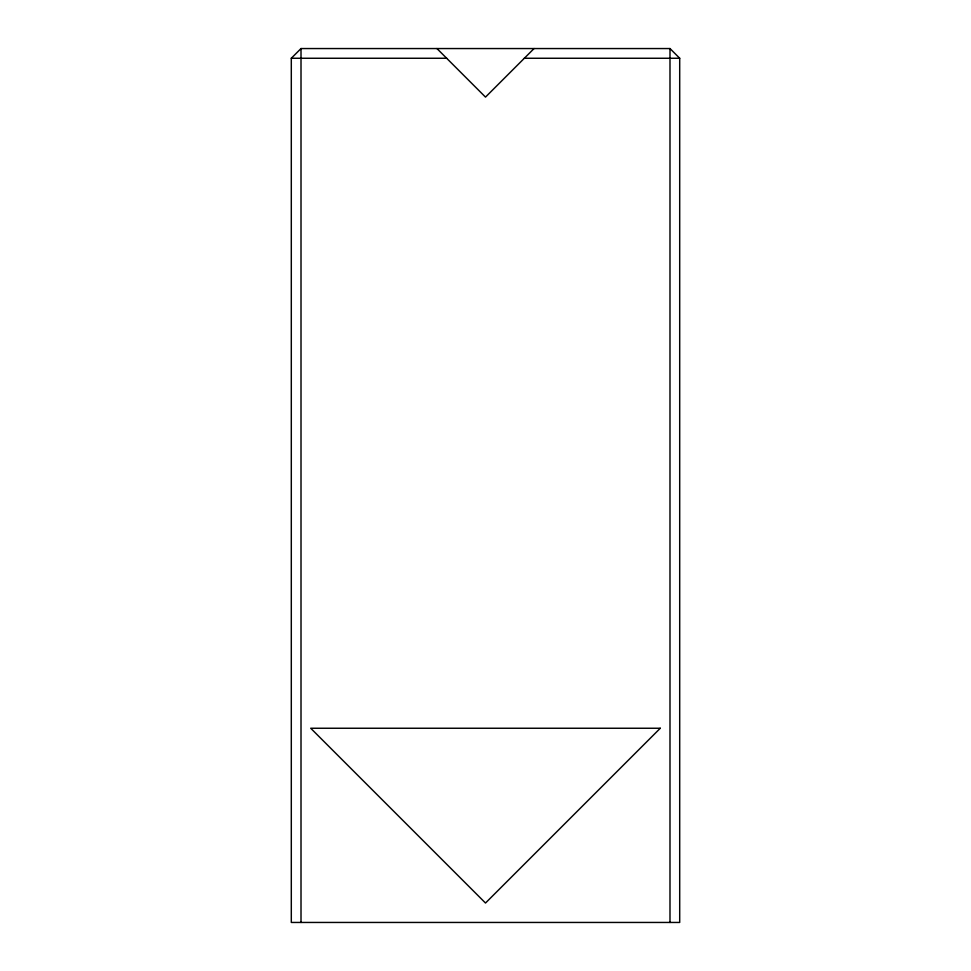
<?xml version="1.0" encoding="UTF-8"?>
<svg xmlns="http://www.w3.org/2000/svg" width="971" height="971" viewBox="0 0 971 971"><rect width="100%" height="100%" fill="white"/><g stroke="black" fill="none" stroke-linecap="round" stroke-linejoin="round"><path stroke-width="1.46" d="M291.3 58.26L301.01 48.55L669.99 48.55L679.7 58.26L679.7 922.45L291.3 922.45L291.3 58.26L446.66 58.26M534.05 48.55L485.5 97.1L436.95 48.55M524.34 58.26L679.7 58.26M669.99 48.55L669.99 922.45M301.01 48.55L301.01 922.45M660.28 728.25L485.5 903.03L310.72 728.25L660.28 728.25"/></g></svg>
